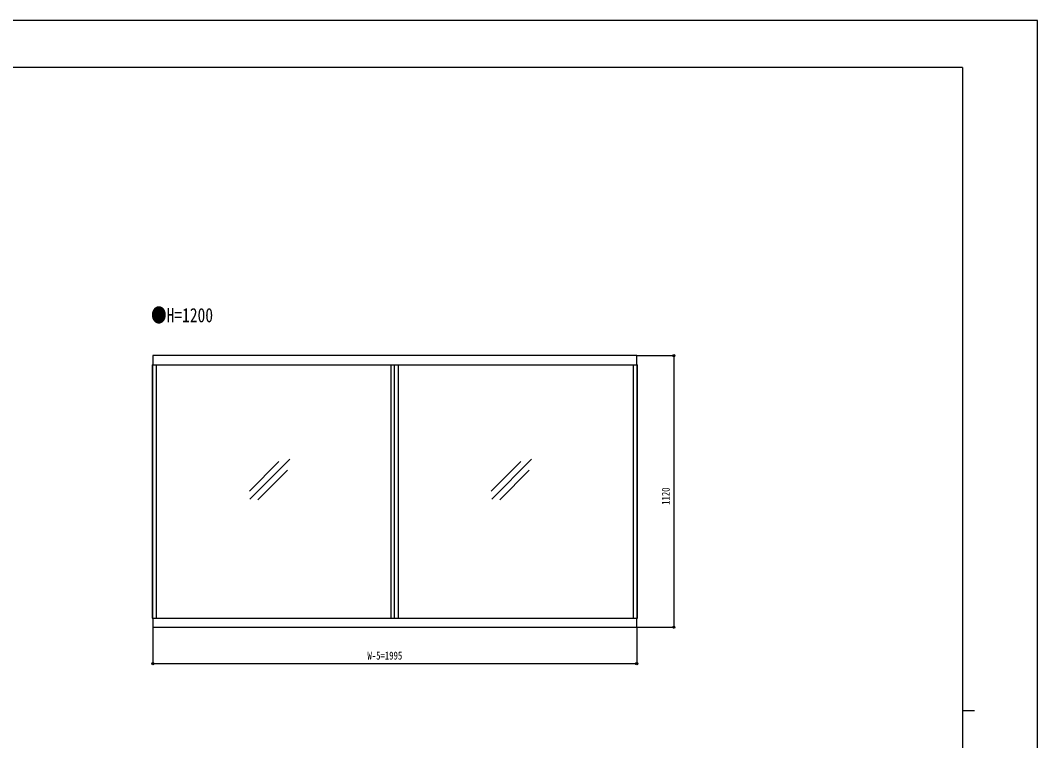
# Model space of a CAD drawing. Units: millimetres, scale not verified. Extents: x -4205 to 4205, y -2970 to 2970.
# Drawn here: x 10 to 4205, y 0 to 2970 of the extents above; entities that cross this region are included whole.
import ezdxf
from ezdxf.enums import TextEntityAlignment as Align

# ---------------------------------------------------------------- set-up
doc = ezdxf.new("R2010")
doc.units = ezdxf.units.MM
doc.header["$LTSCALE"] = 10
for name, color, linetype in [('0-1_USER1', 3, 'Continuous'), ('0-2_YKK_A1', 4, 'Continuous'), ('0-3_YKK_D', 6, 'Continuous'), ('0-4_YKK_ZWAK', 7, 'Continuous')]:
    doc.layers.add(name, color=color, linetype=linetype)
doc.styles.add('ＭＳ ゴシック', font='')
doc.styles.get('ＭＳ ゴシック').set_extended_font_data('MS Gothic')

msp = doc.modelspace()

# ---------------------------------------------------------------- linework, layer by layer
at = {"layer": '0-2_YKK_A1'}
for p, q in [((2551.6, 1549.44), (2551.6, 1587.44)), ((553.4, 1549.44), (2554.8, 1549.44)), ((553.4, 1549.44), (553.4, 505.44)), ((555.6, 1549.44), (555.6, 505.44)), ((570.6, 1549.44), (570.6, 505.44)), ((1538.1, 1549.44), (1538.1, 505.44)), ((1553.1, 505.44), (1553.1, 1549.44)), ((1568.1, 1549.44), (1568.1, 505.44)), ((2537.6, 1549.44), (2537.6, 505.44)), ((2552.6, 1549.44), (2552.6, 505.44)), ((2554.8, 505.44), (2554.8, 1549.44)), ((954.33, 1029.04), (1075.77, 1150.48)), ((956.64, 995.86), (1120.88, 1160.11)), ((1951.83, 1029.04), (2073.27, 1150.48)), ((1954.14, 995.86), (2118.38, 1160.11)), ((989.82, 993.55), (1111.26, 1114.99)), ((1987.32, 993.55), (2108.76, 1114.99)), ((553.4, 505.44), (2554.8, 505.44)), ((556.6, 505.44), (556.6, 467.44)), ((2551.6, 467.44), (2551.6, 505.44)), ((556.6, 467.44), (2551.6, 467.44))]:
    msp.add_line(p, q, dxfattribs=at)
msp.add_lwpolyline([(2551.6, 1587.44), (556.6, 1587.44), (556.6, 1549.44)], dxfattribs=at)
at = {"layer": '0-3_YKK_D'}
for p, q in [((2552.6, 1587.44), (2705.8, 1587.44)), ((2704.8, 1587.44), (2704.8, 467.44)), ((556.6, 466.44), (556.6, 316.44)), ((2551.6, 466.44), (2551.6, 316.44)), ((2552.6, 467.44), (2705.8, 467.44)), ((556.6, 317.44), (2551.6, 317.44))]:
    msp.add_line(p, q, dxfattribs=at)
for centre in [(2704.8, 1587.44), (2704.8, 467.44), (556.6, 317.44), (2551.6, 317.44)]:
    msp.add_circle(centre, 4.25, dxfattribs=at)
at = {"layer": '0-4_YKK_ZWAK'}
for p, q in [((3895.02, 2775), (-3904.98, 2775)), ((3895.02, 2775), (3895.02, -2525)), ((3895.02, 125), (3945.02, 125))]:
    msp.add_line(p, q, dxfattribs=at)
msp.add_lwpolyline([(-4205, -2970), (4205, -2970), (4205, 2970), (-4205, 2970)], close=True, dxfattribs=at)

# ---------------------------------------------------------------- texts
at = {"layer": '0-1_USER1', "style": 'ＭＳ ゴシック', "width": 0.8}
msp.add_text('●H=1200', height=58.65, dxfattribs=at).set_placement((549.14, 1707.44), align=Align.BOTTOM_LEFT)
at = {"layer": '0-3_YKK_D', "style": 'ＭＳ ゴシック', "width": 0.8}
msp.add_text('1120', height=32.99, rotation=90, dxfattribs=at).set_placement((2697.8, 972.24), align=Align.BOTTOM_LEFT)
msp.add_text('W-5=1995', height=32.99, dxfattribs=at).set_placement((1441.3, 324.44), align=Align.BOTTOM_LEFT)

doc.saveas('drawing.dxf')
